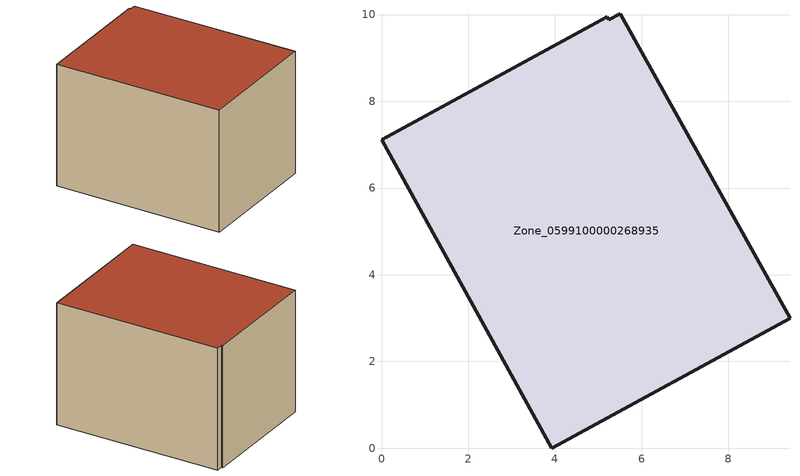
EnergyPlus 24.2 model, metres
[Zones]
Zone_0599100000268935
 floor ground (C_G): 5.51,10.02 9.42,3 3.93,0 0,7.11 5.21,9.95 5.25,9.88 z0
 wall outside (C_F): 3.93,0 9.42,3 5.51,10.02 5.25,9.88 5.21,9.95 0,7.11 3.93,0 z0:5.93
 roof outside (C_R): 9.42,3 5.51,10.02 5.25,9.88 5.21,9.95 0,7.11 3.93,0 z5.93
[BUILDING]
Pand.0599100000268935: North Axis=0; Terrain=City; Loads Convergence Tolerance Value=0.04; Temperature Convergence Tolerance Value=0.4; Solar Distribution=FullExterior; Maximum Number of Warmup Days=25; Minimum Number of Warmup Days=1
[Site:Location]
Rotterdam.The.Hague.AP_ZH_NLD Design_Conditions: Latitude=51.96; Longitude=4.45; Time Zone=1; Elevation=-4.5
[SITE:GROUNDTEMPERATURE:BUILDINGSURFACE]
18, 18, 18, 18, 18, 18, 18, 18, 18, 18, 18, 18
[MATERIAL] Thermal Absorptance=0.9; Solar Absorptance=0.7; Visible Absorptance=0.7
Name | Roughness | Thickness | Conductivity | Density | Specific Heat
G.TI.1946-1964 | MediumSmooth | 0.15 | 1 | 540 | 1210
F.TI.1946-1964 | Rough | 0.3 | 0.857143 | 1920 | 840
R.TI.1946-1964 | MediumRough | 0.2 | 0.277778 | 1500 | 1000
[CONSTRUCTION]
C_G: G.TI.1946-1964
C_F: F.TI.1946-1964
C_R: R.TI.1946-1964
[ZONE]
Zone_0599100000268935: Type=1; Multiplier=1; Ceiling Height=Autocalculate; Volume=Autocalculate; Floor Area=autocalculate; Part of Total Floor Area=Yes
[ZONEINFILTRATION:DESIGNFLOWRATE]
Infil_Zone_0599100000268935: Zone or ZoneList or Space or SpaceList=Zone_0599100000268935; Schedule=AlwaysOn; Design Flow Rate Calculation Method=Flow/Area; Flow Rate per Floor Area=0.003; Constant Term Coefficient=1; Temperature Term Coefficient=0; Velocity Term Coefficient=0; Velocity Squared Term Coefficient=0
[HVACTEMPLATE:ZONE:IDEALLOADSAIRSYSTEM]
Zone_0599100000268935: Maximum Heating Supply Air Temperature=50; Minimum Cooling Supply Air Temperature=13; Maximum Heating Supply Air Humidity Ratio=0.0156; Minimum Cooling Supply Air Humidity Ratio=0.0077; Heating Limit=NoLimit; Cooling Limit=NoLimit; Dehumidification Control Type=ConstantSensibleHeatRatio; Cooling Sensible Heat Ratio=0.7; Dehumidification Setpoint=60; Humidification Control Type=None; Humidification Setpoint=30; Outdoor Air Method=None; Outdoor Air Flow Rate per Person=0.00944; Outdoor Air Flow Rate per Zone Floor Area=0; Outdoor Air Flow Rate per Zone=0; Demand Controlled Ventilation Type=None; Outdoor Air Economizer Type=NoEconomizer; Heat Recovery Type=None; Sensible Heat Recovery Effectiveness=0.7; Latent Heat Recovery Effectiveness=0.65
[ZONECONTROL:THERMOSTAT]
ThermostatControl_Zone_0599100000268935: Zone or ZoneList=Zone_0599100000268935; Control Type Schedule=DualSetpointControlType; Control 1=Thermostat_Zone_0599100000268935; Temperature Difference Between Cutout And Setpoint=0
[THERMOSTATSETPOINT:DUALSETPOINT]
Thermostat_Zone_0599100000268935: Heating Setpoint Temperature Schedule=HeatingSetpoint_Zone_0599100000268935; Cooling Setpoint Temperature Schedule=CoolingSetpoint_Zone_0599100000268935
[SCHEDULE:COMPACT]
HeatingSetpoint_Zone_0599100000268935: Through: 12/31, For: AllDays, Until: 24:00, 21
CoolingSetpoint_Zone_0599100000268935: Through: 12/31, For: AllDays, Until: 24:00, 24
DualSetpointControlType: Through: 12/31, For: AllDays, Until: 24:00, 4
AlwaysOn: Through: 12/31, For: AllDays, Until: 24:00, 1
